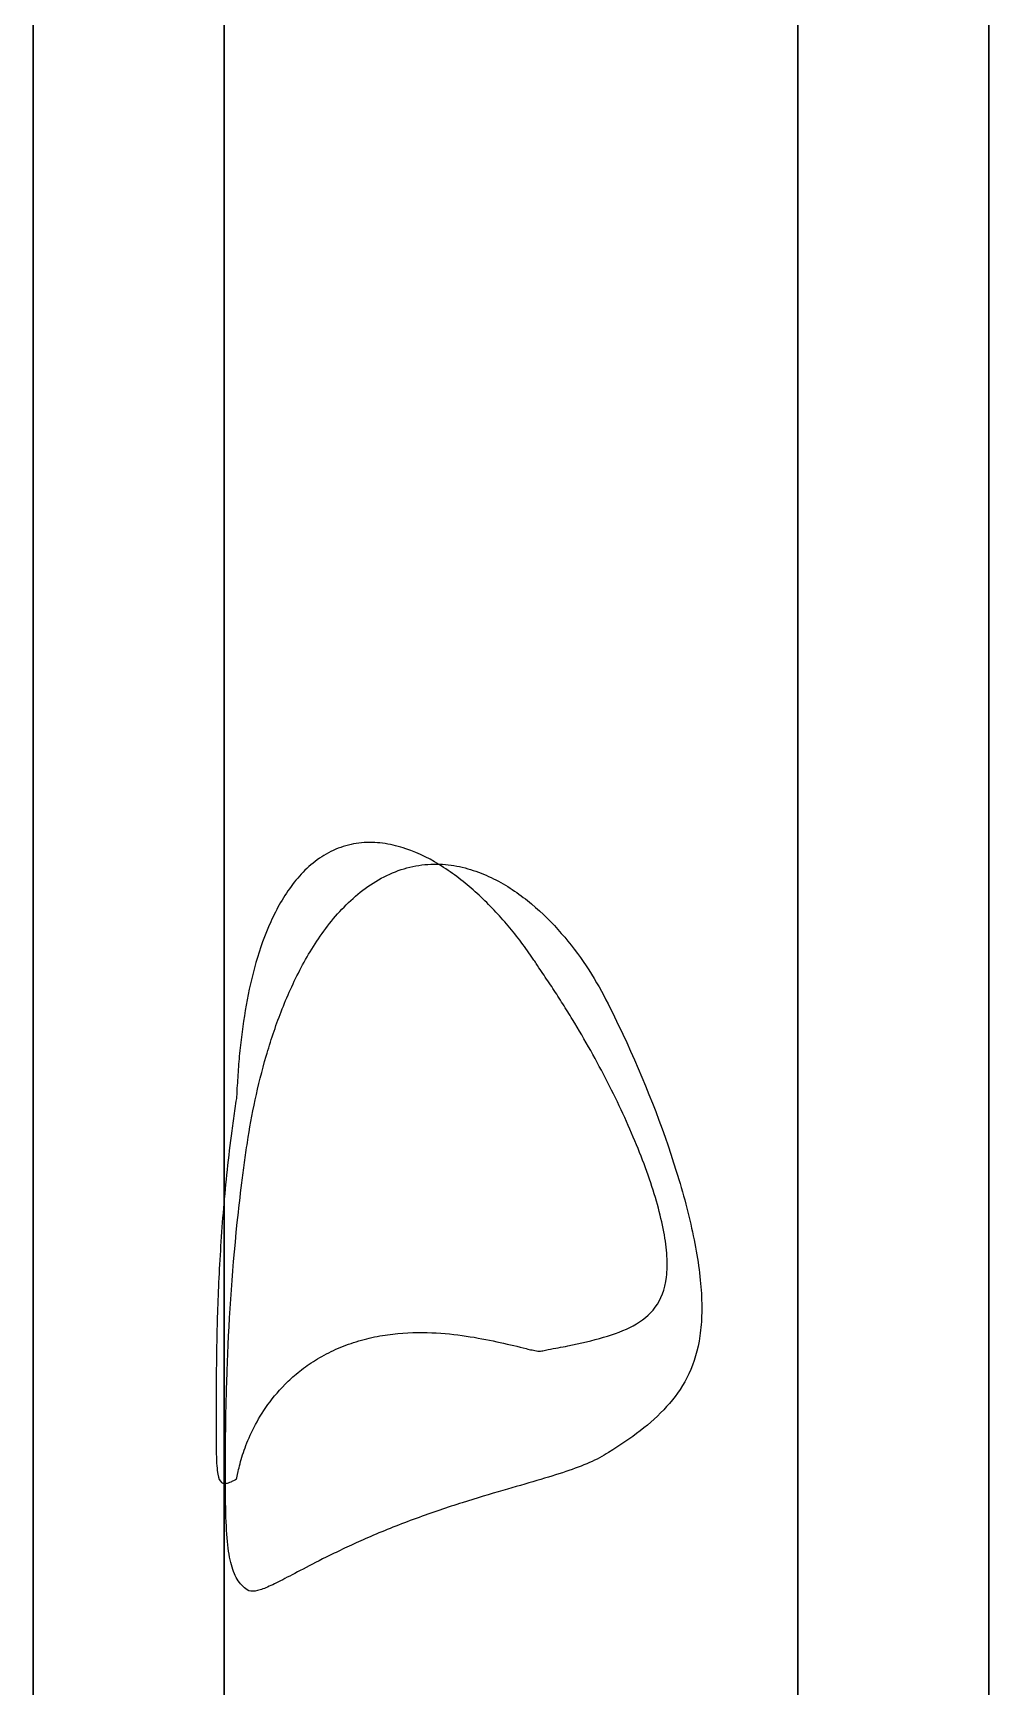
# Model space of a CAD drawing. Header units: millimetres. Extents: x -228 to 252, y -232 to 100.
# Drawn here: x 232 to 252, y -59.47 to -24.88 of the extents above; entities that cross this region are included whole.
import ezdxf

# ---------------------------------------------------------------- set-up
doc = ezdxf.new("R2010")
doc.units = ezdxf.units.MM
doc.layers.add('1', color=7, linetype='Continuous', true_color=0xffffff)

# ---------------------------------------------------------------- blocks, each defined once
blk = doc.blocks.new('1119-160-1_BODY')
at = {"layer": '1', "color": 60, "linetype": 'Continuous', "lineweight": 25, "extrusion": (-1, 0, 0)}
for centre, radius in [((0, 0, -20), 70), ((0, 0, -40), 70), ((0, 0, -20), 68), ((0, 0, -40), 68), ((0, 0, -24), 64)]:
    blk.add_circle(centre, radius, dxfattribs=at)
blk.add_arc((0, 0, -36), 64, 193.99171, 166.00829, dxfattribs=at)
at = {"layer": '1', "color": 60, "linetype": 'Continuous', "lineweight": 25}
for points, knots in [([(24.394, -23.142, -57.369), (24.431, -22.798, -57.404), (24.469, -22.454, -57.44), (24.566, -21.768, -57.471), (24.624, -21.425, -57.469), (24.764, -20.744, -57.437), (24.845, -20.406, -57.406), (25.036, -19.745, -57.321), (25.144, -19.421, -57.266), (25.398, -18.789, -57.135), (25.545, -18.478, -57.057), (25.882, -17.897, -56.881), (26.072, -17.625, -56.783), (26.409, -17.258, -56.619), (26.531, -17.143, -56.562), (26.788, -16.939, -56.443), (26.924, -16.848, -56.382), (27.216, -16.697, -56.257), (27.371, -16.638, -56.192), (27.688, -16.559, -56.066), (27.849, -16.54, -56.005), (28.18, -16.541, -55.883), (28.347, -16.562, -55.825), (28.671, -16.639, -55.715), (28.827, -16.695, -55.664), (29.282, -16.9, -55.52), (29.569, -17.092, -55.435), (30.088, -17.525, -55.284), (30.323, -17.768, -55.217), (30.762, -18.292, -55.087), (30.962, -18.572, -55.026), (31.326, -19.147, -54.903), (31.491, -19.444, -54.842), (31.789, -20.054, -54.712), (31.92, -20.369, -54.642), (32.278, -21.324, -54.418), (32.5, -21.966, -54.268), (32.908, -23.255, -53.952), (33.093, -23.903, -53.787), (33.421, -25.202, -53.425), (33.563, -25.854, -53.228), (33.795, -27.157, -52.777), (33.882, -27.8, -52.526), (33.961, -28.743, -52.09), (33.978, -29.055, -51.935), (33.995, -29.669, -51.603), (33.993, -29.972, -51.426), (33.962, -30.856, -50.872), (33.904, -31.416, -50.466), (33.724, -32.494, -49.602), (33.603, -33.011, -49.145), (33.17, -34.503, -47.747), (32.786, -35.432, -46.774), (32.225, -36.563, -45.574), (32.109, -36.787, -45.334), (31.866, -37.233, -44.858), (31.727, -37.448, -44.62), (31.415, -37.868, -44.153), (31.242, -38.071, -43.925), (30.864, -38.464, -43.491), (30.658, -38.655, -43.284), (30.203, -39.029, -42.904), (29.954, -39.211, -42.731), (29.551, -39.468, -42.521), (29.411, -39.551, -42.46), (29.118, -39.714, -42.358), (28.963, -39.793, -42.317), (28.649, -39.941, -42.266), (28.488, -40.009, -42.255), (28.157, -40.134, -42.269), (27.987, -40.19, -42.295), (27.66, -40.282, -42.384), (27.5, -40.319, -42.446), (27.189, -40.375, -42.604), (27.038, -40.394, -42.701), (26.619, -40.423, -43.022), (26.378, -40.409, -43.276), (25.949, -40.333, -43.833), (25.769, -40.273, -44.125), (25.45, -40.12, -44.725), (25.312, -40.025, -45.035), (25.07, -39.809, -45.657), (24.968, -39.687, -45.967), (24.789, -39.417, -46.583), (24.713, -39.269, -46.889), (24.583, -38.942, -47.493), (24.529, -38.763, -47.792), (24.463, -38.473, -48.222), (24.443, -38.372, -48.363), (24.405, -38.171, -48.644), (24.386, -38.07, -48.785), (24.334, -37.763, -49.204), (24.302, -37.555, -49.481), (24.159, -36.492, -50.851), (24.095, -35.572, -51.909), (24.044, -34.046, -53.327), (24.034, -33.511, -53.772), (24.024, -32.376, -54.589), (24.023, -31.781, -54.955), (24.027, -30.548, -55.594), (24.033, -29.907, -55.868), (24.056, -28.59, -56.338), (24.074, -27.922, -56.531), (24.128, -26.574, -56.856), (24.165, -25.893, -56.989), (24.261, -24.523, -57.21), (24.321, -23.831, -57.298), (24.394, -23.142, -57.369)], [0, 0, 0, 0, 0.015625, 0.015625, 0.03125, 0.03125, 0.046875, 0.046875, 0.0625, 0.0625, 0.078125, 0.078125, 0.09375, 0.09375, 0.101562, 0.101562, 0.109375, 0.109375, 0.117187, 0.117187, 0.125, 0.125, 0.132812, 0.132812, 0.140625, 0.140625, 0.15625, 0.15625, 0.171875, 0.171875, 0.1875, 0.1875, 0.203125, 0.203125, 0.21875, 0.21875, 0.25, 0.25, 0.28125, 0.28125, 0.3125, 0.3125, 0.34375, 0.34375, 0.359375, 0.359375, 0.375, 0.375, 0.40625, 0.40625, 0.4375, 0.4375, 0.5, 0.5, 0.515625, 0.515625, 0.53125, 0.53125, 0.546875, 0.546875, 0.5625, 0.5625, 0.578125, 0.578125, 0.585937, 0.585937, 0.59375, 0.59375, 0.601562, 0.601562, 0.609375, 0.609375, 0.617187, 0.617187, 0.625, 0.625, 0.640625, 0.640625, 0.65625, 0.65625, 0.671875, 0.671875, 0.6875, 0.6875, 0.703125, 0.703125, 0.71875, 0.71875, 0.726562, 0.726562, 0.734375, 0.734375, 0.75, 0.75, 0.8125, 0.8125, 0.84375, 0.84375, 0.875, 0.875, 0.90625, 0.90625, 0.9375, 0.9375, 0.96875, 0.96875, 1, 1, 1, 1]), ([(24.258, -22.59, -55.117), (24.257, -22.609, -55.121), (24.254, -22.628, -55.122), (24.248, -22.667, -55.124), (24.246, -22.686, -55.126), (24.238, -22.743, -55.13), (24.233, -22.781, -55.133), (24.217, -22.896, -55.141), (24.207, -22.973, -55.146), (24.178, -23.203, -55.161), (24.16, -23.357, -55.169), (24.107, -23.819, -55.192), (24.076, -24.127, -55.203), (23.992, -25.052, -55.219), (23.95, -25.667, -55.209), (23.887, -26.892, -55.127), (23.867, -27.502, -55.057), (23.84, -28.716, -54.825), (23.834, -29.324, -54.66), (23.828, -30.473, -54.217), (23.827, -31.019, -53.939), (23.829, -31.792, -53.427), (23.83, -32.043, -53.24), (23.833, -32.523, -52.842), (23.836, -32.751, -52.632), (23.847, -33.404, -51.977), (23.86, -33.8, -51.505), (23.906, -34.537, -50.512), (23.938, -34.878, -49.99), (24.005, -35.354, -49.193), (24.031, -35.506, -48.925), (24.089, -35.804, -48.384), (24.122, -35.949, -48.112), (24.174, -36.156, -47.698), (24.193, -36.224, -47.56), (24.224, -36.328, -47.353), (24.235, -36.362, -47.285), (24.251, -36.412, -47.181), (24.256, -36.429, -47.146), (24.264, -36.458, -47.075), (24.265, -36.468, -47.038), (24.266, -36.491, -46.926), (24.274, -36.516, -46.854), (24.283, -36.55, -46.706), (24.287, -36.564, -46.631), (24.301, -36.604, -46.405), (24.316, -36.628, -46.255), (24.365, -36.688, -45.806), (24.405, -36.71, -45.506), (24.512, -36.733, -44.91), (24.58, -36.733, -44.613), (24.748, -36.713, -44.026), (24.848, -36.693, -43.74), (25.036, -36.649, -43.328), (25.104, -36.632, -43.194), (25.256, -36.592, -42.931), (25.34, -36.57, -42.804), (25.522, -36.519, -42.565), (25.621, -36.492, -42.453), (25.839, -36.431, -42.249), (25.96, -36.398, -42.155), (26.213, -36.328, -42.001), (26.348, -36.291, -41.938), (26.633, -36.214, -41.847), (26.782, -36.175, -41.82), (27.076, -36.096, -41.801), (27.222, -36.058, -41.809), (27.513, -35.982, -41.853), (27.659, -35.943, -41.89), (28.081, -35.831, -42.033), (28.342, -35.762, -42.168), (28.839, -35.624, -42.49), (29.073, -35.554, -42.676), (29.51, -35.413, -43.073), (29.713, -35.343, -43.287), (30.001, -35.224, -43.621), (30.094, -35.182, -43.735), (30.271, -35.097, -43.967), (30.356, -35.06, -44.089), (30.457, -34.995, -44.234), (30.476, -34.981, -44.262), (30.516, -34.957, -44.321), (30.535, -34.948, -44.353), (30.592, -34.909, -44.442), (30.628, -34.869, -44.493), (30.736, -34.753, -44.651), (30.807, -34.674, -44.756), (30.948, -34.521, -44.969), (31.017, -34.446, -45.077), (31.153, -34.291, -45.292), (31.219, -34.213, -45.4), (31.416, -33.976, -45.724), (31.544, -33.817, -45.942), (31.913, -33.333, -46.599), (32.139, -33.001, -47.041), (32.544, -32.302, -47.915), (32.722, -31.934, -48.348), (33.017, -31.134, -49.188), (33.13, -30.707, -49.589), (33.231, -30.012, -50.128), (33.253, -29.771, -50.298), (33.272, -29.267, -50.616), (33.269, -29.002, -50.764), (33.221, -28.2, -51.16), (33.139, -27.651, -51.364), (32.899, -26.535, -51.69), (32.74, -25.966, -51.814), (32.373, -24.853, -52.014), (32.165, -24.304, -52.09), (31.706, -23.219, -52.222), (31.457, -22.684, -52.279), (31.058, -21.891, -52.363), (30.919, -21.628, -52.383), (30.741, -21.302, -52.421), (30.705, -21.237, -52.429), (30.634, -21.107, -52.443), (30.598, -21.043, -52.453), (30.541, -20.946, -52.445), (30.521, -20.914, -52.436), (30.482, -20.85, -52.425), (30.462, -20.818, -52.424), (30.401, -20.723, -52.415), (30.36, -20.661, -52.404), (30.151, -20.353, -52.348), (29.969, -20.118, -52.308), (29.579, -19.67, -52.222), (29.37, -19.456, -52.178), (28.924, -19.055, -52.108), (28.688, -18.871, -52.079), (28.185, -18.545, -52.049), (27.912, -18.402, -52.051), (27.49, -18.249, -52.091), (27.347, -18.207, -52.11), (27.054, -18.15, -52.166), (26.906, -18.135, -52.203), (26.617, -18.135, -52.292), (26.475, -18.15, -52.345), (26.201, -18.213, -52.467), (26.071, -18.26, -52.536), (25.833, -18.376, -52.679), (25.722, -18.447, -52.755), (25.517, -18.607, -52.913), (25.423, -18.697, -52.995), (25.168, -18.983, -53.24), (25.03, -19.195, -53.403), (24.797, -19.649, -53.726), (24.703, -19.891, -53.886), (24.547, -20.389, -54.188), (24.485, -20.646, -54.332), (24.385, -21.175, -54.603), (24.348, -21.449, -54.731), (24.305, -21.868, -54.898), (24.293, -22.01, -54.949), (24.278, -22.225, -55.02), (24.274, -22.297, -55.042), (24.267, -22.442, -55.085), (24.264, -22.514, -55.103), (24.258, -22.59, -55.117)], [0, 0, 0, 0, 0.000977, 0.000977, 0.001953, 0.001953, 0.003906, 0.003906, 0.007812, 0.007812, 0.015625, 0.015625, 0.03125, 0.03125, 0.0625, 0.0625, 0.09375, 0.09375, 0.125, 0.125, 0.15625, 0.15625, 0.171875, 0.171875, 0.1875, 0.1875, 0.21875, 0.21875, 0.25, 0.25, 0.265625, 0.265625, 0.28125, 0.28125, 0.289063, 0.289063, 0.292969, 0.292969, 0.294922, 0.294922, 0.296875, 0.296875, 0.300781, 0.300781, 0.304688, 0.304688, 0.3125, 0.3125, 0.328125, 0.328125, 0.34375, 0.34375, 0.359375, 0.359375, 0.367187, 0.367187, 0.375, 0.375, 0.382812, 0.382812, 0.390625, 0.390625, 0.398437, 0.398437, 0.40625, 0.40625, 0.414062, 0.414062, 0.421875, 0.421875, 0.4375, 0.4375, 0.453125, 0.453125, 0.46875, 0.46875, 0.476562, 0.476562, 0.484375, 0.484375, 0.486328, 0.486328, 0.488281, 0.488281, 0.492187, 0.492187, 0.5, 0.5, 0.507812, 0.507812, 0.515625, 0.515625, 0.53125, 0.53125, 0.5625, 0.5625, 0.59375, 0.59375, 0.625, 0.625, 0.640625, 0.640625, 0.65625, 0.65625, 0.6875, 0.6875, 0.71875, 0.71875, 0.75, 0.75, 0.78125, 0.78125, 0.796875, 0.796875, 0.800781, 0.800781, 0.804687, 0.804687, 0.806641, 0.806641, 0.808594, 0.808594, 0.8125, 0.8125, 0.828125, 0.828125, 0.84375, 0.84375, 0.859375, 0.859375, 0.875, 0.875, 0.882812, 0.882812, 0.890625, 0.890625, 0.898437, 0.898437, 0.90625, 0.90625, 0.914062, 0.914062, 0.921875, 0.921875, 0.9375, 0.9375, 0.953125, 0.953125, 0.96875, 0.96875, 0.984375, 0.984375, 0.992187, 0.992187, 0.996094, 0.996094, 1, 1, 1, 1])]:
    blk.add_open_spline(points, degree=3, knots=knots, dxfattribs=at)

msp = doc.modelspace()

# ---------------------------------------------------------------- block references
at = {"layer": '1', "color": 172, "linetype": 'Continuous', "lineweight": 18, "extrusion": (0, 1, 0), "rotation": 180}
msp.add_blockref('1119-160-1_BODY', (-212, 0), dxfattribs=at)

doc.saveas('drawing.dxf')
